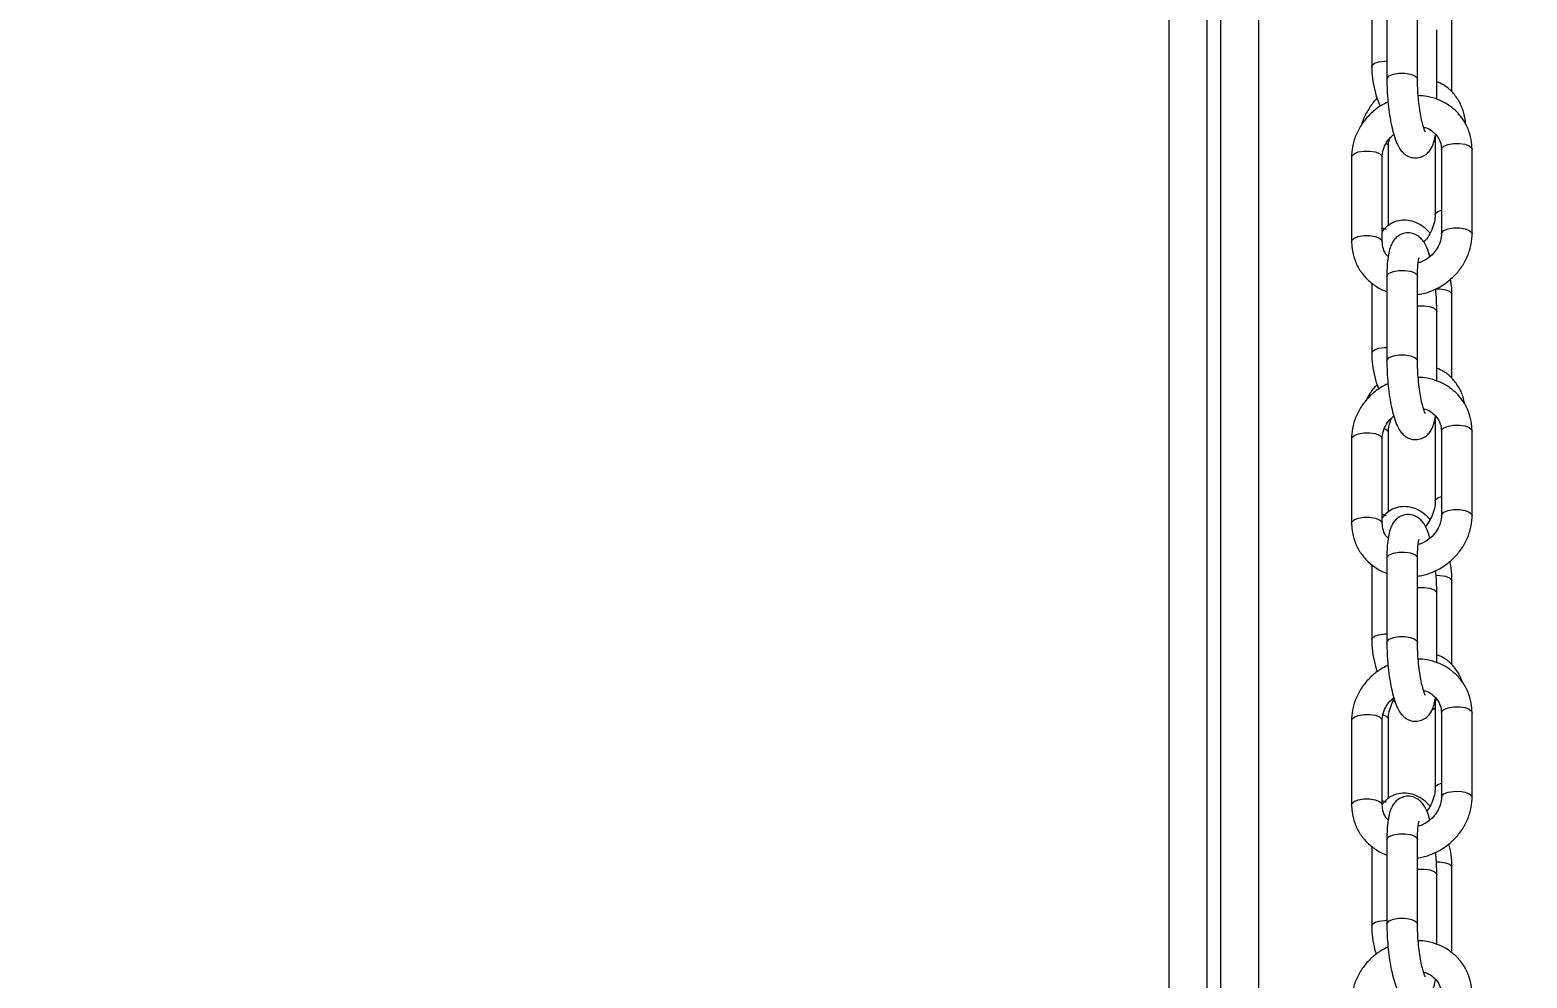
# Model space of a CAD drawing. Header units: millimetres. Extents: x -9110 to 8278, y -6387 to 5914.
# Drawn here: x -2328.6 to -2133, y 557.4 to 681.2 of the extents above; entities that cross this region are included whole.
import ezdxf

# ---------------------------------------------------------------- set-up
doc = ezdxf.new("R2010")
doc.units = ezdxf.units.MM
for name, color, linetype in [('DIKOM_ОБЪЕКТ', 7, 'Continuous'), ('DIKOM_РАЗМЕР_ЗОНА', 7, 'Continuous'), ('DIKOM_РАЗМЕР_ОБЪЕКТА', 7, 'Continuous')]:
    doc.layers.add(name, color=color, linetype=linetype)
doc.styles.add('style1', font='arial.ttf', dxfattribs={"width": 0.8})
doc.dimstyles.new('1-50', dxfattribs={"dimtxt": 300, "dimasz": 200, "dimexe": 100, "dimexo": 0, "dimgap": 100, "dimtad": 1, "dimtxsty": 'style1', "dimcen": 200, "dimclrd": 7, "dimclre": 7, "dimclrt": 7, "dimadec": 1, "dimazin": 2, "dimtfac": 1, "dimtmove": 0, "dimatfit": 2, "dimfxl": 0, "dimlwd": 25, "dimlwe": 18, "dimarcsym": 0})

# ---------------------------------------------------------------- blocks, each defined once
blk = doc.blocks.new('*D9')
at = {"layer": 'Defpoints', "color": 0, "transparency": 16777216}
for p in [(-2194.75, 3914.39), (-7206.95, -3406.45), (-367.75, -3406.45)]:
    blk.add_point(p, dxfattribs=at)
at = {"layer": 'DIKOM_РАЗМЕР_ОБЪЕКТА', "color": 7, "lineweight": 18, "transparency": 16777216}
for p, q in [((-2194.75, 3914.39), (-7306.95, 3914.39)), ((-367.75, -3406.45), (-7306.95, -3406.45))]:
    blk.add_line(p, q, dxfattribs=at)
at = {"layer": 'DIKOM_РАЗМЕР_ОБЪЕКТА', "color": 7, "lineweight": 25, "transparency": 16777216}
blk.add_line((-7206.95, 3714.39), (-7206.95, -3206.45), dxfattribs=at)
at = {"layer": 'DIKOM_РАЗМЕР_ОБЪЕКТА', "color": 7, "transparency": 16777216}
for points in [[(-7240.28, 3714.39), (-7173.61, 3714.39), (-7206.95, 3914.39)], [(-7240.28, -3206.45), (-7173.61, -3206.45), (-7206.95, -3406.45)]]:
    blk.add_solid(points, dxfattribs=at)
at = {"layer": 'DIKOM_РАЗМЕР_ОБЪЕКТА', "color": 7, "transparency": 16777216, "insert": (-7460.22, 292.26), "char_height": 300, "attachment_point": 5, "rotation": 90, "style": 'style1'}
blk.add_mtext('7300', dxfattribs=at)
blk = doc.blocks.new('*D10')
at = {"layer": 'Defpoints', "color": 0, "transparency": 16777216}
for p in [(-3851.31, 5914.39), (-8660.16, -5406.45), (-497.85, -5406.45)]:
    blk.add_point(p, dxfattribs=at)
at = {"layer": 'DIKOM_РАЗМЕР_ЗОНА', "color": 7, "lineweight": 18, "transparency": 16777216}
for p, q in [((-3851.31, 5914.39), (-8760.16, 5914.39)), ((-497.85, -5406.45), (-8760.16, -5406.45))]:
    blk.add_line(p, q, dxfattribs=at)
at = {"layer": 'DIKOM_РАЗМЕР_ЗОНА', "color": 7, "lineweight": 25, "transparency": 16777216}
blk.add_line((-8660.16, 5714.39), (-8660.16, -5206.45), dxfattribs=at)
at = {"layer": 'DIKOM_РАЗМЕР_ЗОНА', "color": 7, "transparency": 16777216}
for points in [[(-8693.49, 5714.39), (-8626.83, 5714.39), (-8660.16, 5914.39)], [(-8693.49, -5206.45), (-8626.83, -5206.45), (-8660.16, -5406.45)]]:
    blk.add_solid(points, dxfattribs=at)
at = {"layer": 'DIKOM_РАЗМЕР_ЗОНА', "color": 7, "transparency": 16777216, "insert": (-8913.43, 268.46), "char_height": 300, "attachment_point": 5, "rotation": 90, "style": 'style1'}
blk.add_mtext('11300', dxfattribs=at)

msp = doc.modelspace()

# ---------------------------------------------------------------- linework, layer by layer
at = {"layer": 'DIKOM_ОБЪЕКТ', "color": 7, "linetype": 'Continuous', "lineweight": 15}
for p, q in [((-2174.816, 503.968), (-2174.816, 2253.968)), ((-2173.084, 1853.969), (-2173.084, -1346.032)), ((-2168.084, -1346.032), (-2168.084, 1853.969)), ((-2179.816, 912.147), (-2179.816, 503.968)), ((-2153.319, 684.976), (-2153.319, 676.461)), ((-2151.344, 685.821), (-2151.344, 674.785)), ((-2147.344, 674.785), (-2147.344, 685.821)), ((-2142.849, 673.137), (-2142.849, 684.108)), ((-2144.823, 672.16), (-2144.823, 681.214)), ((-2145.031, 667.347), (-2145.031, 657.111)), ((-2151.137, 655.671), (-2151.137, 666.045)), ((-2144.218, 665.619), (-2144.218, 654.583)), ((-2140.262, 665.784), (-2140.217, 665.619)), ((-2140.217, 654.583), (-2140.217, 665.619)), ((-2155.95, 664.629), (-2155.95, 653.593)), ((-2151.95, 653.593), (-2151.95, 664.629)), ((-2151.95, 655.391), (-2151.453, 655.203)), ((-2151.994, 653.758), (-2151.95, 653.604)), ((-2153.319, 648.189), (-2153.319, 639.049)), ((-2151.344, 649.035), (-2151.344, 637.999)), ((-2147.389, 649.2), (-2147.344, 649.035)), ((-2147.344, 637.999), (-2147.344, 649.035)), ((-2142.849, 635.725), (-2142.849, 646.696)), ((-2144.823, 635.373), (-2144.823, 644.427)), ((-2145.17, 629.982), (-2145.031, 630.074)), ((-2145.031, 630.56), (-2145.031, 619.699)), ((-2155.95, 627.843), (-2155.95, 616.807)), ((-2151.95, 616.807), (-2151.95, 627.843)), ((-2151.137, 618.258), (-2151.137, 628.633)), ((-2144.218, 628.833), (-2144.218, 617.797)), ((-2140.262, 628.998), (-2140.217, 628.833)), ((-2140.217, 617.797), (-2140.217, 628.833)), ((-2151.95, 617.979), (-2151.453, 617.791)), ((-2151.994, 616.972), (-2151.95, 616.817)), ((-2151.344, 612.248), (-2151.344, 601.212)), ((-2147.389, 612.413), (-2147.344, 612.248)), ((-2147.344, 601.212), (-2147.344, 612.248)), ((-2153.319, 611.403), (-2153.319, 601.637)), ((-2142.849, 598.313), (-2142.849, 609.284)), ((-2144.823, 598.587), (-2144.823, 607.641)), ((-2145.456, 592.381), (-2145.031, 592.662)), ((-2145.031, 593.511), (-2145.031, 582.287)), ((-2155.95, 591.056), (-2155.95, 580.02)), ((-2151.95, 580.02), (-2151.95, 591.056)), ((-2151.137, 580.847), (-2151.137, 591.221)), ((-2144.218, 592.046), (-2144.218, 581.01)), ((-2140.262, 592.211), (-2140.217, 592.046)), ((-2140.217, 581.01), (-2140.217, 592.046)), ((-2151.994, 580.185), (-2151.95, 580.03)), ((-2151.95, 580.567), (-2151.453, 580.379)), ((-2151.344, 575.461), (-2151.344, 564.425)), ((-2147.389, 575.626), (-2147.344, 575.461)), ((-2147.344, 564.425), (-2147.344, 575.461)), ((-2153.319, 574.616), (-2153.319, 564.225)), ((-2142.849, 560.901), (-2142.849, 571.872)), ((-2144.823, 561.8), (-2144.823, 570.854))]:
    msp.add_line(p, q, dxfattribs=at)
at = {"layer": 'DIKOM_ОБЪЕКТ', "color": 7, "linetype": 'Continuous', "lineweight": 15, "flags": 128}
for points in [[(-2153.319, 676.46), (-2153.272, 676.612), (-2152.96, 676.865), (-2152.397, 677.057), (-2151.671, 677.157), (-2151.344, 677.168)], [(-2151.344, 674.785), (-2151.312, 674.927), (-2151.024, 675.212), (-2150.481, 675.432), (-2149.764, 675.553), (-2148.984, 675.558), (-2148.259, 675.445), (-2147.699, 675.232), (-2147.389, 674.95), (-2147.344, 674.783)], [(-2155.95, 664.629), (-2155.917, 664.771), (-2155.63, 665.056), (-2155.086, 665.276), (-2154.37, 665.397)], [(-2154.37, 665.397), (-2153.59, 665.402), (-2152.864, 665.289), (-2152.304, 665.076), (-2151.994, 664.794), (-2151.95, 664.629)], [(-2151.419, 666.408), (-2151.168, 666.17), (-2151.137, 666.042)], [(-2144.218, 665.619), (-2144.185, 665.761), (-2143.897, 666.046), (-2143.354, 666.266), (-2142.638, 666.387), (-2141.858, 666.392), (-2141.132, 666.279), (-2140.572, 666.066), (-2140.262, 665.784)], [(-2145.031, 657.115), (-2144.984, 657.263), (-2144.672, 657.516), (-2144.218, 657.681)], [(-2144.218, 654.591), (-2144.185, 654.725), (-2143.897, 655.01), (-2143.354, 655.23), (-2142.638, 655.351), (-2141.858, 655.356), (-2141.132, 655.243), (-2140.572, 655.03), (-2140.262, 654.748), (-2140.217, 654.583)], [(-2155.95, 653.593), (-2155.917, 653.735), (-2155.63, 654.02), (-2155.086, 654.24), (-2154.37, 654.361), (-2153.59, 654.366), (-2152.864, 654.253), (-2152.304, 654.04), (-2151.994, 653.758)], [(-2151.344, 649.035), (-2151.312, 649.176), (-2151.024, 649.461), (-2150.481, 649.681), (-2149.764, 649.802), (-2148.984, 649.807), (-2148.259, 649.694), (-2147.699, 649.481), (-2147.389, 649.2)], [(-2144.98, 647.402), (-2144.42, 647.387), (-2143.705, 647.277), (-2143.164, 647.078), (-2142.88, 646.82), (-2142.849, 646.696)], [(-2147.344, 645.186), (-2147.244, 645.195), (-2146.463, 645.2), (-2145.738, 645.087), (-2145.178, 644.874), (-2144.868, 644.592), (-2144.823, 644.428)], [(-2153.319, 639.048), (-2153.272, 639.2), (-2152.96, 639.453), (-2152.397, 639.645), (-2151.671, 639.745), (-2151.344, 639.756)], [(-2151.344, 637.998), (-2151.312, 638.14), (-2151.024, 638.425), (-2150.481, 638.645), (-2149.764, 638.766), (-2148.984, 638.771), (-2148.259, 638.658), (-2147.699, 638.445), (-2147.389, 638.164), (-2147.344, 637.997)], [(-2155.95, 627.843), (-2155.917, 627.984), (-2155.63, 628.269), (-2155.086, 628.489), (-2154.37, 628.611)], [(-2154.37, 628.611), (-2153.59, 628.615), (-2152.864, 628.502), (-2152.304, 628.289), (-2151.994, 628.008), (-2151.95, 627.843)], [(-2144.218, 628.833), (-2144.185, 628.974), (-2143.897, 629.259), (-2143.354, 629.479), (-2142.638, 629.6), (-2141.858, 629.605), (-2141.132, 629.492), (-2140.572, 629.279), (-2140.262, 628.998)], [(-2145.031, 619.703), (-2144.984, 619.851), (-2144.672, 620.104), (-2144.218, 620.269)], [(-2144.218, 617.804), (-2144.185, 617.938), (-2143.897, 618.223), (-2143.354, 618.443), (-2142.638, 618.565), (-2141.858, 618.569), (-2141.132, 618.456), (-2140.572, 618.243), (-2140.262, 617.962), (-2140.217, 617.797)], [(-2155.95, 616.806), (-2155.917, 616.948), (-2155.63, 617.233), (-2155.086, 617.453), (-2154.37, 617.574), (-2153.59, 617.579), (-2152.864, 617.466), (-2152.304, 617.253), (-2151.994, 616.972)], [(-2151.344, 612.248), (-2151.312, 612.389), (-2151.024, 612.674), (-2150.481, 612.894), (-2149.764, 613.016), (-2148.984, 613.02), (-2148.259, 612.908), (-2147.699, 612.694), (-2147.389, 612.413)], [(-2147.344, 608.399), (-2147.244, 608.409), (-2146.463, 608.413), (-2145.738, 608.3), (-2145.178, 608.087), (-2144.868, 607.806), (-2144.823, 607.641)], [(-2144.92, 609.991), (-2144.42, 609.975), (-2143.705, 609.865), (-2143.164, 609.666), (-2142.88, 609.409), (-2142.849, 609.284)], [(-2153.319, 601.636), (-2153.272, 601.788), (-2152.96, 602.041), (-2152.397, 602.233), (-2151.671, 602.333), (-2151.344, 602.344)], [(-2151.344, 601.212), (-2151.312, 601.353), (-2151.024, 601.638), (-2150.481, 601.858), (-2149.764, 601.98), (-2148.984, 601.984), (-2148.259, 601.872), (-2147.699, 601.658), (-2147.389, 601.377), (-2147.344, 601.21)], [(-2145.031, 593.511), (-2144.984, 593.663), (-2144.831, 593.819)], [(-2144.218, 592.046), (-2144.185, 592.187), (-2143.897, 592.472), (-2143.354, 592.692), (-2142.638, 592.814), (-2141.858, 592.819), (-2141.132, 592.706), (-2140.572, 592.492), (-2140.262, 592.211)], [(-2155.95, 591.056), (-2155.917, 591.197), (-2155.63, 591.482), (-2155.086, 591.702), (-2154.37, 591.824)], [(-2154.37, 591.824), (-2153.59, 591.828), (-2152.864, 591.716), (-2152.304, 591.502), (-2151.994, 591.221), (-2151.95, 591.056)], [(-2151.827, 591.756), (-2151.453, 591.603), (-2151.168, 591.346), (-2151.137, 591.218)], [(-2145.031, 582.291), (-2144.984, 582.439), (-2144.672, 582.692), (-2144.218, 582.857)], [(-2155.95, 580.02), (-2155.917, 580.161), (-2155.63, 580.446), (-2155.086, 580.666), (-2154.37, 580.788), (-2153.59, 580.792), (-2152.864, 580.68), (-2152.304, 580.466), (-2151.994, 580.185)], [(-2144.218, 581.018), (-2144.185, 581.151), (-2143.897, 581.436), (-2143.354, 581.656), (-2142.638, 581.778), (-2141.858, 581.782), (-2141.132, 581.67), (-2140.572, 581.456), (-2140.262, 581.175), (-2140.217, 581.01)], [(-2151.344, 575.461), (-2151.312, 575.603), (-2151.024, 575.887), (-2150.481, 576.108), (-2149.764, 576.229), (-2148.984, 576.234), (-2148.259, 576.121), (-2147.699, 575.907), (-2147.389, 575.626)], [(-2147.344, 571.612), (-2147.244, 571.622), (-2146.463, 571.627), (-2145.738, 571.514), (-2145.178, 571.3), (-2144.868, 571.019), (-2144.823, 570.854)], [(-2144.88, 572.58), (-2144.42, 572.563), (-2143.705, 572.453), (-2143.164, 572.254), (-2142.88, 571.997), (-2142.849, 571.872)], [(-2151.344, 564.425), (-2151.312, 564.567), (-2151.024, 564.852), (-2150.481, 565.071), (-2149.764, 565.193), (-2148.984, 565.198), (-2148.259, 565.085), (-2147.699, 564.871), (-2147.389, 564.59), (-2147.344, 564.423)], [(-2153.319, 564.224), (-2153.272, 564.376), (-2152.96, 564.629), (-2152.397, 564.821), (-2151.671, 564.921), (-2151.344, 564.932)]]:
    msp.add_lwpolyline(points, dxfattribs=at)
at = {"layer": 'DIKOM_ОБЪЕКТ', "color": 7, "linetype": 'Continuous', "lineweight": 15}
msp.add_arc((-2151.785, 628.449), 0.673, 15.60011, 79.17064, dxfattribs=at)
for points, knots in [([(-2153.319, 676.461), (-2153.314, 676.189), (-2153.298, 675.411), (-2153.121, 674.092), (-2152.766, 672.588), (-2152.402, 671.676), (-2152.228, 671.241)], [0, 0, 0, 0, 0.1557704, 0.4462623, 0.7356498, 1, 1, 1, 1]), ([(-2151.344, 674.785), (-2151.342, 674.544), (-2151.336, 673.84), (-2151.273, 672.609), (-2151.134, 671.139), (-2150.934, 669.72), (-2150.677, 668.405), (-2150.363, 667.222), (-2150.017, 666.308), (-2149.628, 665.616), (-2149.163, 665.082), (-2148.554, 664.67), (-2147.787, 664.461), (-2146.981, 664.54), (-2146.295, 664.876), (-2145.799, 665.351), (-2145.456, 665.888), (-2145.201, 666.55), (-2145.059, 667.067), (-2145.013, 667.461), (-2145.008, 667.501)], [0, 0, 0, 0, 0.0391804, 0.1142588, 0.1889763, 0.2638242, 0.3394052, 0.4169487, 0.4996072, 0.5595529, 0.6057772, 0.6504608, 0.6957102, 0.741595, 0.7859617, 0.8267682, 0.8694978, 0.9203988, 0.9918165, 1, 1, 1, 1]), ([(-2146.333, 667.929), (-2146.331, 667.926), (-2146.323, 667.912), (-2146.42, 668.105), (-2146.571, 668.539), (-2146.765, 669.261), (-2146.961, 670.235), (-2147.135, 671.401), (-2147.265, 672.669), (-2147.334, 673.828), (-2147.341, 674.506), (-2147.344, 674.785)], [0, 0, 0, 0, 0.0315078, 0.116487, 0.2201134, 0.3407458, 0.4733183, 0.6127139, 0.7554104, 0.8992525, 1, 1, 1, 1]), ([(-2141.061, 668.882), (-2141.065, 668.995), (-2141.093, 669.621), (-2141.355, 670.714), (-2141.951, 672.062), (-2142.827, 673.19), (-2143.797, 674.015), (-2144.522, 674.321), (-2144.823, 674.449)], [0, 0, 0, 0, 0.0453464, 0.2524076, 0.458595, 0.6611946, 0.8593254, 1, 1, 1, 1]), ([(-2151.186, 671.803), (-2151.503, 671.653), (-2152.304, 671.274), (-2153.418, 670.373), (-2154.484, 669.182), (-2155.289, 667.812), (-2155.79, 666.366), (-2155.943, 665.286), (-2155.949, 664.72), (-2155.95, 664.629)], [0, 0, 0, 0, 0.1135412, 0.2869873, 0.4607479, 0.6345262, 0.8078998, 0.9692142, 1, 1, 1, 1]), ([(-2152.614, 672.281), (-2152.71, 672.188), (-2153.185, 671.732), (-2153.842, 670.709), (-2154.44, 669.609), (-2154.622, 668.933), (-2154.666, 668.77)], [0, 0, 0, 0, 0.0984118, 0.4862238, 0.8758533, 1, 1, 1, 1]), ([(-2140.217, 665.619), (-2140.229, 665.925), (-2140.26, 666.73), (-2140.576, 667.996), (-2141.22, 669.335), (-2142.138, 670.501), (-2143.284, 671.452), (-2144.614, 672.145), (-2145.957, 672.563), (-2146.86, 672.611), (-2147.252, 672.632)], [0, 0, 0, 0, 0.0833971, 0.2197591, 0.3555126, 0.4906297, 0.6254605, 0.7604785, 0.896194, 1, 1, 1, 1]), ([(-2151.95, 664.629), (-2151.945, 664.766), (-2151.928, 665.225), (-2151.695, 666.027), (-2151.184, 666.922), (-2150.672, 667.379), (-2150.442, 667.585)], [0, 0, 0, 0, 0.132708, 0.44499, 0.7506403, 1, 1, 1, 1]), ([(-2151.137, 666.045), (-2151.135, 666.2), (-2151.131, 666.521), (-2151.044, 666.863), (-2150.998, 667.04)], [0, 0, 0, 0, 0.4814427, 1, 1, 1, 1]), ([(-2146.553, 668.509), (-2146.466, 668.494), (-2146.046, 668.419), (-2145.422, 668.044), (-2144.757, 667.416), (-2144.31, 666.599), (-2144.249, 665.948), (-2144.218, 665.619)], [0, 0, 0, 0, 0.0581317, 0.2826746, 0.5137502, 0.7542408, 1, 1, 1, 1]), ([(-2145.031, 657.111), (-2145.036, 656.956), (-2145.052, 656.474), (-2145.241, 655.604), (-2145.694, 654.598), (-2146.155, 653.88), (-2146.475, 653.59), (-2146.538, 653.532)], [0, 0, 0, 0, 0.1275195, 0.3964843, 0.6658351, 0.9341861, 1, 1, 1, 1]), ([(-2145.689, 654.68), (-2145.978, 654.973), (-2146.544, 655.546), (-2147.524, 656.092), (-2148.546, 656.385), (-2149.601, 656.387), (-2150.605, 656.076), (-2151.418, 655.558), (-2151.792, 655.1), (-2151.95, 654.907)], [0, 0, 0, 0, 0.1626798, 0.3193362, 0.4645109, 0.6041626, 0.7532718, 0.8963122, 1, 1, 1, 1]), ([(-2155.95, 653.593), (-2155.938, 653.288), (-2155.907, 652.483), (-2155.592, 651.216), (-2154.946, 649.879), (-2154.031, 648.706), (-2152.877, 647.779), (-2151.956, 647.224), (-2151.408, 647.071), (-2151.344, 647.053)], [0, 0, 0, 0, 0.1071507, 0.2823232, 0.4567646, 0.6303352, 0.8035855, 0.9770599, 1, 1, 1, 1]), ([(-2151.17, 651.627), (-2151.237, 651.688), (-2151.538, 651.963), (-2151.849, 652.621), (-2151.916, 653.267), (-2151.95, 653.593)], [0, 0, 0, 0, 0.1234539, 0.5569543, 1, 1, 1, 1]), ([(-2145.725, 651.628), (-2145.752, 651.731), (-2145.888, 652.253), (-2146.152, 652.898), (-2146.54, 653.597), (-2147.004, 654.131), (-2147.614, 654.543), (-2148.38, 654.751), (-2149.186, 654.673), (-2149.871, 654.337), (-2150.369, 653.862), (-2150.711, 653.323), (-2150.97, 652.67), (-2151.164, 651.832), (-2151.294, 650.743), (-2151.34, 649.762), (-2151.344, 649.178), (-2151.344, 649.035)], [0, 0, 0, 0, 0.0264095, 0.1338487, 0.211782, 0.2718531, 0.3299584, 0.3887794, 0.4483828, 0.5060705, 0.5591145, 0.6146801, 0.6808377, 0.7736779, 0.8741832, 0.9690832, 1, 1, 1, 1]), ([(-2147.344, 646.672), (-2147.226, 646.682), (-2146.585, 646.738), (-2145.451, 647.13), (-2144.019, 647.843), (-2142.746, 648.834), (-2141.684, 650.032), (-2140.878, 651.4), (-2140.377, 652.847), (-2140.226, 653.927), (-2140.219, 654.493), (-2140.217, 654.583)], [0, 0, 0, 0, 0.0306479, 0.1661526, 0.3022647, 0.4388134, 0.5755827, 0.712333, 0.8488055, 0.9757683, 1, 1, 1, 1]), ([(-2144.218, 654.583), (-2144.223, 654.446), (-2144.241, 653.988), (-2144.469, 653.183), (-2145.026, 652.248), (-2145.826, 651.477), (-2146.6, 650.978), (-2147.1, 650.841), (-2147.249, 650.8)], [0, 0, 0, 0, 0.0901752, 0.3024321, 0.5101337, 0.7136784, 0.9151354, 1, 1, 1, 1]), ([(-2147.344, 649.035), (-2147.343, 649.233), (-2147.338, 649.799), (-2147.288, 650.568), (-2147.208, 651.182), (-2147.123, 651.505), (-2147.123, 651.505), (-2147.123, 651.505)], [0, 0, 0, 0, 0.1538247, 0.4403034, 0.6814249, 0.8873477, 1, 1, 1, 1]), ([(-2144.823, 644.427), (-2144.826, 644.669), (-2144.832, 645.372), (-2144.877, 646.383), (-2144.953, 647.134), (-2144.98, 647.397)], [0, 0, 0, 0, 0.2531756, 0.7382594, 1, 1, 1, 1]), ([(-2142.849, 646.696), (-2142.853, 646.967), (-2142.862, 647.62), (-2142.964, 648.289), (-2143.024, 648.68)], [0, 0, 0, 0, 0.416236, 1, 1, 1, 1]), ([(-2153.319, 639.049), (-2153.314, 638.777), (-2153.298, 637.999), (-2153.119, 636.681), (-2152.814, 635.345), (-2152.517, 634.591), (-2152.408, 634.315)], [0, 0, 0, 0, 0.1725261, 0.4942181, 0.8146898, 1, 1, 1, 1]), ([(-2151.344, 637.999), (-2151.342, 637.757), (-2151.336, 637.053), (-2151.273, 635.822), (-2151.134, 634.352), (-2150.934, 632.933), (-2150.677, 631.618), (-2150.363, 630.435), (-2150.017, 629.522), (-2149.628, 628.83), (-2149.163, 628.295), (-2148.554, 627.883), (-2147.787, 627.675), (-2146.981, 627.753), (-2146.296, 628.089), (-2145.799, 628.565), (-2145.456, 629.102), (-2145.201, 629.763), (-2145.054, 630.306), (-2145.006, 630.73), (-2144.998, 630.798)], [0, 0, 0, 0, 0.0389584, 0.1136174, 0.1879055, 0.2623294, 0.3374874, 0.4145869, 0.4967946, 0.5563824, 0.6023448, 0.6467752, 0.6917696, 0.7373949, 0.7815224, 0.8220833, 0.8645709, 0.9151835, 0.9861965, 1, 1, 1, 1]), ([(-2146.333, 631.142), (-2146.331, 631.139), (-2146.323, 631.126), (-2146.42, 631.318), (-2146.571, 631.752), (-2146.765, 632.475), (-2146.961, 633.448), (-2147.135, 634.615), (-2147.265, 635.883), (-2147.334, 637.042), (-2147.341, 637.719), (-2147.344, 637.999)], [0, 0, 0, 0, 0.0315078, 0.116487, 0.2201134, 0.3407458, 0.4733183, 0.612714, 0.7553973, 0.8992525, 1, 1, 1, 1]), ([(-2140.217, 628.833), (-2140.229, 629.138), (-2140.26, 629.943), (-2140.576, 631.209), (-2141.22, 632.549), (-2142.138, 633.714), (-2143.284, 634.666), (-2144.614, 635.359), (-2145.957, 635.776), (-2146.86, 635.824), (-2147.252, 635.845)], [0, 0, 0, 0, 0.083397, 0.2197587, 0.3555121, 0.490629, 0.6254595, 0.760489, 0.8961941, 1, 1, 1, 1]), ([(-2141.205, 632.394), (-2141.26, 632.694), (-2141.403, 633.491), (-2141.961, 634.647), (-2142.824, 635.779), (-2143.798, 636.603), (-2144.522, 636.909), (-2144.823, 637.037)], [0, 0, 0, 0, 0.1429699, 0.379345, 0.6115926, 0.8387393, 1, 1, 1, 1]), ([(-2151.186, 635.016), (-2151.503, 634.866), (-2152.304, 634.487), (-2153.418, 633.587), (-2154.484, 632.395), (-2155.289, 631.026), (-2155.79, 629.579), (-2155.943, 628.499), (-2155.949, 627.933), (-2155.95, 627.843)], [0, 0, 0, 0, 0.1135412, 0.2869873, 0.4607479, 0.6345262, 0.8078998, 0.9692142, 1, 1, 1, 1]), ([(-2152.614, 634.869), (-2152.71, 634.776), (-2153.183, 634.319), (-2153.685, 633.607), (-2153.988, 632.957), (-2154.066, 632.789)], [0, 0, 0, 0, 0.1584283, 0.7829128, 1, 1, 1, 1]), ([(-2146.553, 631.723), (-2146.466, 631.707), (-2146.046, 631.632), (-2145.422, 631.258), (-2144.757, 630.63), (-2144.31, 629.812), (-2144.249, 629.161), (-2144.218, 628.833)], [0, 0, 0, 0, 0.058132, 0.2826856, 0.5137495, 0.754258, 1, 1, 1, 1]), ([(-2151.95, 627.843), (-2151.945, 627.98), (-2151.928, 628.439), (-2151.695, 629.24), (-2151.184, 630.136), (-2150.672, 630.593), (-2150.442, 630.798)], [0, 0, 0, 0, 0.132708, 0.44499, 0.7506403, 1, 1, 1, 1]), ([(-2151.137, 628.633), (-2151.131, 628.788), (-2151.113, 629.27), (-2150.994, 629.934), (-2150.775, 630.4), (-2150.713, 630.533)], [0, 0, 0, 0, 0.2532549, 0.7874215, 1, 1, 1, 1]), ([(-2145.689, 617.268), (-2145.978, 617.561), (-2146.544, 618.134), (-2147.524, 618.68), (-2148.546, 618.973), (-2149.601, 618.975), (-2150.605, 618.664), (-2151.417, 618.146), (-2151.792, 617.688), (-2151.95, 617.495)], [0, 0, 0, 0, 0.1626912, 0.3193516, 0.4645298, 0.6041849, 0.7532978, 0.8963416, 1, 1, 1, 1]), ([(-2145.725, 614.841), (-2145.752, 614.944), (-2145.888, 615.467), (-2146.152, 616.111), (-2146.54, 616.811), (-2147.004, 617.344), (-2147.614, 617.756), (-2148.38, 617.965), (-2149.186, 617.886), (-2149.871, 617.55), (-2150.369, 617.075), (-2150.711, 616.537), (-2150.97, 615.883), (-2151.164, 615.045), (-2151.294, 613.956), (-2151.34, 612.975), (-2151.344, 612.391), (-2151.344, 612.248)], [0, 0, 0, 0, 0.0264095, 0.1338487, 0.211782, 0.2718531, 0.3299584, 0.3887794, 0.4483828, 0.5060705, 0.5591145, 0.6146801, 0.6808377, 0.7736779, 0.8741832, 0.9690832, 1, 1, 1, 1]), ([(-2145.031, 619.699), (-2145.036, 619.544), (-2145.051, 619.062), (-2145.244, 618.197), (-2145.672, 617.19), (-2146.102, 616.628), (-2146.309, 616.357)], [0, 0, 0, 0, 0.1392191, 0.4328902, 0.7269123, 1, 1, 1, 1]), ([(-2155.95, 616.807), (-2155.938, 616.501), (-2155.907, 615.697), (-2155.592, 614.429), (-2154.946, 613.092), (-2154.031, 611.92), (-2152.877, 610.992), (-2151.956, 610.438), (-2151.408, 610.284), (-2151.344, 610.266)], [0, 0, 0, 0, 0.1071507, 0.2823232, 0.4567646, 0.6303352, 0.8035855, 0.9770599, 1, 1, 1, 1]), ([(-2151.17, 614.841), (-2151.237, 614.902), (-2151.538, 615.176), (-2151.849, 615.834), (-2151.916, 616.48), (-2151.95, 616.807)], [0, 0, 0, 0, 0.1234533, 0.5569224, 1, 1, 1, 1]), ([(-2147.344, 609.885), (-2147.226, 609.895), (-2146.585, 609.951), (-2145.451, 610.343), (-2144.019, 611.057), (-2142.746, 612.047), (-2141.684, 613.245), (-2140.878, 614.614), (-2140.377, 616.06), (-2140.226, 617.14), (-2140.219, 617.706), (-2140.217, 617.797)], [0, 0, 0, 0, 0.0306479, 0.1661526, 0.3022647, 0.4388134, 0.5755827, 0.712333, 0.8488055, 0.9757683, 1, 1, 1, 1]), ([(-2144.218, 617.797), (-2144.223, 617.66), (-2144.241, 617.201), (-2144.469, 616.397), (-2145.026, 615.462), (-2145.826, 614.691), (-2146.6, 614.191), (-2147.1, 614.054), (-2147.249, 614.014)], [0, 0, 0, 0, 0.0901917, 0.3024263, 0.5101242, 0.7136651, 0.9151185, 1, 1, 1, 1]), ([(-2147.344, 612.248), (-2147.343, 612.446), (-2147.338, 613.013), (-2147.288, 613.781), (-2147.208, 614.396), (-2147.123, 614.718), (-2147.123, 614.719), (-2147.123, 614.719)], [0, 0, 0, 0, 0.1538018, 0.4402829, 0.6814223, 0.8873467, 1, 1, 1, 1]), ([(-2144.823, 607.641), (-2144.826, 607.882), (-2144.832, 608.585), (-2144.877, 609.601), (-2144.954, 610.356), (-2144.982, 610.623)], [0, 0, 0, 0, 0.2521186, 0.7351388, 1, 1, 1, 1]), ([(-2142.849, 609.284), (-2142.856, 609.555), (-2142.875, 610.332), (-2142.958, 611.2), (-2143.1, 611.767), (-2143.115, 611.824)], [0, 0, 0, 0, 0.3254945, 0.9325027, 1, 1, 1, 1]), ([(-2153.319, 601.637), (-2153.314, 601.365), (-2153.299, 600.587), (-2153.115, 599.271), (-2152.862, 598.102), (-2152.634, 597.505), (-2152.589, 597.388)], [0, 0, 0, 0, 0.1932928, 0.5537063, 0.9127526, 1, 1, 1, 1]), ([(-2151.344, 601.212), (-2151.342, 600.971), (-2151.336, 600.267), (-2151.273, 599.035), (-2151.134, 597.565), (-2150.934, 596.146), (-2150.677, 594.831), (-2150.363, 593.648), (-2150.017, 592.735), (-2149.628, 592.043), (-2149.163, 591.508), (-2148.554, 591.096), (-2147.787, 590.888), (-2146.981, 590.967), (-2146.296, 591.302), (-2145.799, 591.778), (-2145.456, 592.315), (-2145.201, 592.976), (-2145.054, 593.519), (-2145.006, 593.943), (-2144.998, 594.012)], [0, 0, 0, 0, 0.0389658, 0.1136241, 0.1879116, 0.2623349, 0.3374923, 0.4145911, 0.4967982, 0.5563855, 0.6023507, 0.6467781, 0.6917721, 0.7373971, 0.7815242, 0.8220848, 0.864572, 0.9151842, 0.9861967, 1, 1, 1, 1]), ([(-2146.333, 594.356), (-2146.331, 594.352), (-2146.323, 594.339), (-2146.42, 594.532), (-2146.571, 594.965), (-2146.765, 595.688), (-2146.961, 596.661), (-2147.135, 597.828), (-2147.265, 599.096), (-2147.334, 600.255), (-2147.341, 600.933), (-2147.344, 601.212)], [0, 0, 0, 0, 0.0315076, 0.116489, 0.2201141, 0.3407064, 0.4733063, 0.6127003, 0.7553819, 0.8992354, 1, 1, 1, 1]), ([(-2140.217, 592.046), (-2140.229, 592.351), (-2140.26, 593.156), (-2140.576, 594.423), (-2141.22, 595.762), (-2142.139, 596.927), (-2143.284, 597.879), (-2144.614, 598.572), (-2145.957, 598.99), (-2146.86, 599.038), (-2147.252, 599.058)], [0, 0, 0, 0, 0.0833971, 0.219759, 0.3555126, 0.4906219, 0.625459, 0.7604887, 0.896194, 1, 1, 1, 1]), ([(-2141.427, 595.938), (-2141.601, 596.375), (-2141.954, 597.263), (-2142.83, 598.365), (-2143.797, 599.191), (-2144.522, 599.498), (-2144.823, 599.625)], [0, 0, 0, 0, 0.2657324, 0.5405029, 0.809224, 1, 1, 1, 1]), ([(-2151.186, 598.229), (-2151.503, 598.079), (-2152.304, 597.701), (-2153.418, 596.8), (-2154.484, 595.609), (-2155.289, 594.239), (-2155.79, 592.792), (-2155.943, 591.712), (-2155.949, 591.147), (-2155.95, 591.056)], [0, 0, 0, 0, 0.1135399, 0.2869863, 0.4607442, 0.6345196, 0.8078905, 0.9692023, 1, 1, 1, 1]), ([(-2152.614, 597.457), (-2152.716, 597.37), (-2152.835, 597.267), (-2152.926, 597.136), (-2152.94, 597.116)], [0, 0, 0, 0, 0.8486692, 1, 1, 1, 1]), ([(-2146.553, 594.936), (-2146.466, 594.921), (-2146.046, 594.846), (-2145.422, 594.471), (-2144.757, 593.843), (-2144.31, 593.025), (-2144.249, 592.375), (-2144.218, 592.046)], [0, 0, 0, 0, 0.058132, 0.2826856, 0.5137495, 0.754258, 1, 1, 1, 1]), ([(-2151.95, 591.056), (-2151.945, 591.193), (-2151.928, 591.652), (-2151.695, 592.453), (-2151.184, 593.349), (-2150.672, 593.806), (-2150.442, 594.011)], [0, 0, 0, 0, 0.1327737, 0.4450104, 0.7506495, 1, 1, 1, 1]), ([(-2151.137, 591.221), (-2151.132, 591.376), (-2151.115, 591.858), (-2150.942, 592.705), (-2150.629, 593.345), (-2150.479, 593.652)], [0, 0, 0, 0, 0.1975213, 0.6141344, 1, 1, 1, 1]), ([(-2150.644, 593.814), (-2150.636, 593.804), (-2150.527, 593.654), (-2150.39, 593.55), (-2150.263, 593.453)], [0, 0, 0, 0, 0.0665853, 1, 1, 1, 1]), ([(-2145.689, 579.856), (-2145.977, 580.149), (-2146.544, 580.722), (-2147.525, 581.268), (-2148.546, 581.561), (-2149.601, 581.563), (-2150.605, 581.252), (-2151.417, 580.734), (-2151.792, 580.276), (-2151.95, 580.083)], [0, 0, 0, 0, 0.1626919, 0.319316, 0.4645296, 0.6041854, 0.7532988, 0.8963491, 1, 1, 1, 1]), ([(-2145.725, 578.054), (-2145.752, 578.158), (-2145.888, 578.68), (-2146.152, 579.324), (-2146.54, 580.024), (-2147.004, 580.557), (-2147.614, 580.969), (-2148.38, 581.178), (-2149.186, 581.099), (-2149.871, 580.764), (-2150.369, 580.288), (-2150.711, 579.75), (-2150.969, 579.096), (-2151.164, 578.258), (-2151.294, 577.17), (-2151.34, 576.188), (-2151.344, 575.605), (-2151.344, 575.461)], [0, 0, 0, 0, 0.0264096, 0.1338495, 0.2117788, 0.2718546, 0.3299602, 0.3887798, 0.4483829, 0.5060709, 0.5591153, 0.6146812, 0.6808393, 0.7736617, 0.8741825, 0.969083, 1, 1, 1, 1]), ([(-2147.344, 573.098), (-2147.226, 573.109), (-2146.585, 573.164), (-2145.451, 573.556), (-2144.019, 574.27), (-2142.746, 575.26), (-2141.684, 576.459), (-2140.878, 577.827), (-2140.377, 579.274), (-2140.226, 580.354), (-2140.219, 580.919), (-2140.217, 581.01)], [0, 0, 0, 0, 0.0306489, 0.1661535, 0.3022654, 0.438814, 0.5755832, 0.7123333, 0.8488057, 0.9757683, 1, 1, 1, 1]), ([(-2144.218, 581.01), (-2144.223, 580.873), (-2144.241, 580.414), (-2144.469, 579.61), (-2145.026, 578.675), (-2145.826, 577.904), (-2146.6, 577.404), (-2147.1, 577.267), (-2147.249, 577.227)], [0, 0, 0, 0, 0.0901912, 0.3024432, 0.5101226, 0.7136776, 0.9151189, 1, 1, 1, 1]), ([(-2145.031, 582.287), (-2145.036, 582.132), (-2145.051, 581.65), (-2145.246, 580.787), (-2145.625, 579.87), (-2145.988, 579.388), (-2146.131, 579.198)], [0, 0, 0, 0, 0.1517498, 0.4719603, 0.7925118, 1, 1, 1, 1]), ([(-2155.95, 580.02), (-2155.938, 579.715), (-2155.907, 578.91), (-2155.592, 577.642), (-2154.946, 576.305), (-2154.031, 575.133), (-2152.877, 574.206), (-2151.957, 573.651), (-2151.408, 573.497), (-2151.344, 573.479)], [0, 0, 0, 0, 0.1071507, 0.2823355, 0.4567657, 0.6303364, 0.8035703, 0.9770599, 1, 1, 1, 1]), ([(-2151.17, 578.054), (-2151.237, 578.115), (-2151.538, 578.39), (-2151.849, 579.048), (-2151.916, 579.693), (-2151.95, 580.02)], [0, 0, 0, 0, 0.1234533, 0.5569224, 1, 1, 1, 1]), ([(-2147.344, 575.461), (-2147.343, 575.659), (-2147.338, 576.226), (-2147.288, 576.994), (-2147.208, 577.609), (-2147.123, 577.932), (-2147.123, 577.932), (-2147.123, 577.932)], [0, 0, 0, 0, 0.1538018, 0.4402829, 0.6814223, 0.8873467, 1, 1, 1, 1]), ([(-2142.849, 571.872), (-2142.855, 572.143), (-2142.873, 572.921), (-2142.99, 573.965), (-2143.183, 574.706), (-2143.243, 574.937)], [0, 0, 0, 0, 0.2694497, 0.771941, 1, 1, 1, 1]), ([(-2144.823, 570.854), (-2144.826, 571.095), (-2144.832, 571.799), (-2144.877, 572.814), (-2144.954, 573.569), (-2144.982, 573.836)], [0, 0, 0, 0, 0.2521284, 0.7351674, 1, 1, 1, 1]), ([(-2153.319, 564.225), (-2153.313, 563.953), (-2153.296, 563.176), (-2153.139, 561.899), (-2152.879, 560.931), (-2152.755, 560.473)], [0, 0, 0, 0, 0.219898, 0.6300829, 1, 1, 1, 1]), ([(-2151.344, 564.425), (-2151.342, 564.184), (-2151.336, 563.48), (-2151.273, 562.249), (-2151.134, 560.779), (-2150.934, 559.36), (-2150.677, 558.045), (-2150.363, 556.861), (-2150.017, 555.948), (-2149.628, 555.256), (-2149.163, 554.721), (-2148.554, 554.31), (-2147.787, 554.101), (-2146.981, 554.18), (-2146.296, 554.515), (-2145.799, 554.991), (-2145.456, 555.528), (-2145.201, 556.189), (-2145.054, 556.733), (-2145.006, 557.156), (-2144.998, 557.225)], [0, 0, 0, 0, 0.0389601, 0.1136187, 0.1879064, 0.2623356, 0.337488, 0.4145916, 0.4967989, 0.556383, 0.6023483, 0.6467759, 0.69177, 0.737395, 0.78152, 0.8220841, 0.8645714, 0.91518, 0.9861966, 1, 1, 1, 1]), ([(-2146.333, 557.569), (-2146.331, 557.565), (-2146.323, 557.552), (-2146.42, 557.745), (-2146.571, 558.178), (-2146.765, 558.901), (-2146.961, 559.875), (-2147.135, 561.042), (-2147.265, 562.309), (-2147.334, 563.468), (-2147.341, 564.146), (-2147.344, 564.425)], [0, 0, 0, 0, 0.0315084, 0.1164919, 0.2201197, 0.3407151, 0.4733184, 0.6126984, 0.7553889, 0.8992328, 1, 1, 1, 1]), ([(-2151.186, 561.443), (-2151.503, 561.293), (-2152.304, 560.914), (-2153.418, 560.013), (-2154.484, 558.822), (-2155.289, 557.452), (-2155.79, 556.005), (-2155.943, 554.926), (-2155.949, 554.36), (-2155.95, 554.269)], [0, 0, 0, 0, 0.1135394, 0.286985, 0.460742, 0.6345071, 0.8078772, 0.9692025, 1, 1, 1, 1]), ([(-2140.217, 555.259), (-2140.229, 555.565), (-2140.26, 556.369), (-2140.576, 557.636), (-2141.22, 558.975), (-2142.138, 560.141), (-2143.284, 561.092), (-2144.614, 561.785), (-2145.957, 562.203), (-2146.86, 562.251), (-2147.252, 562.272)], [0, 0, 0, 0, 0.0833873, 0.2197587, 0.3555123, 0.4906216, 0.6254524, 0.7604867, 0.8962022, 1, 1, 1, 1]), ([(-2146.553, 558.149), (-2146.466, 558.134), (-2146.046, 558.059), (-2145.422, 557.684), (-2144.757, 557.056), (-2144.31, 556.238), (-2144.249, 555.588), (-2144.218, 555.259)], [0, 0, 0, 0, 0.058132, 0.2826856, 0.5137495, 0.754258, 1, 1, 1, 1])]:
    msp.add_open_spline(points, degree=3, knots=knots, dxfattribs=at)

# ---------------------------------------------------------------- dimensions: what is measured, and where the dimension line sits
at = {"layer": 'DIKOM_РАЗМЕР_ЗОНА'}
dim = msp.add_linear_dim(base=(-8660.16, -5406.454), p1=(-3851.314, 5914.391), p2=(-497.849, -5406.454), angle=90, text='11300', dimstyle='1-50', dxfattribs=at)
dim.commit()
dim.dimension.update_dxf_attribs({"geometry": '*D10', "text_midpoint": (-8660.16, 268.455), "dimtype": 160})
at = {"layer": 'DIKOM_РАЗМЕР_ОБЪЕКТА'}
dim = msp.add_linear_dim(base=(-7206.946, -3406.454), p1=(-2194.748, 3914.391), p2=(-367.748, -3406.454), angle=90, text='7300', dimstyle='1-50', dxfattribs=at)
dim.commit()
dim.dimension.update_dxf_attribs({"geometry": '*D9', "text_midpoint": (-7206.946, 292.262), "dimtype": 160})

doc.saveas('drawing.dxf')
